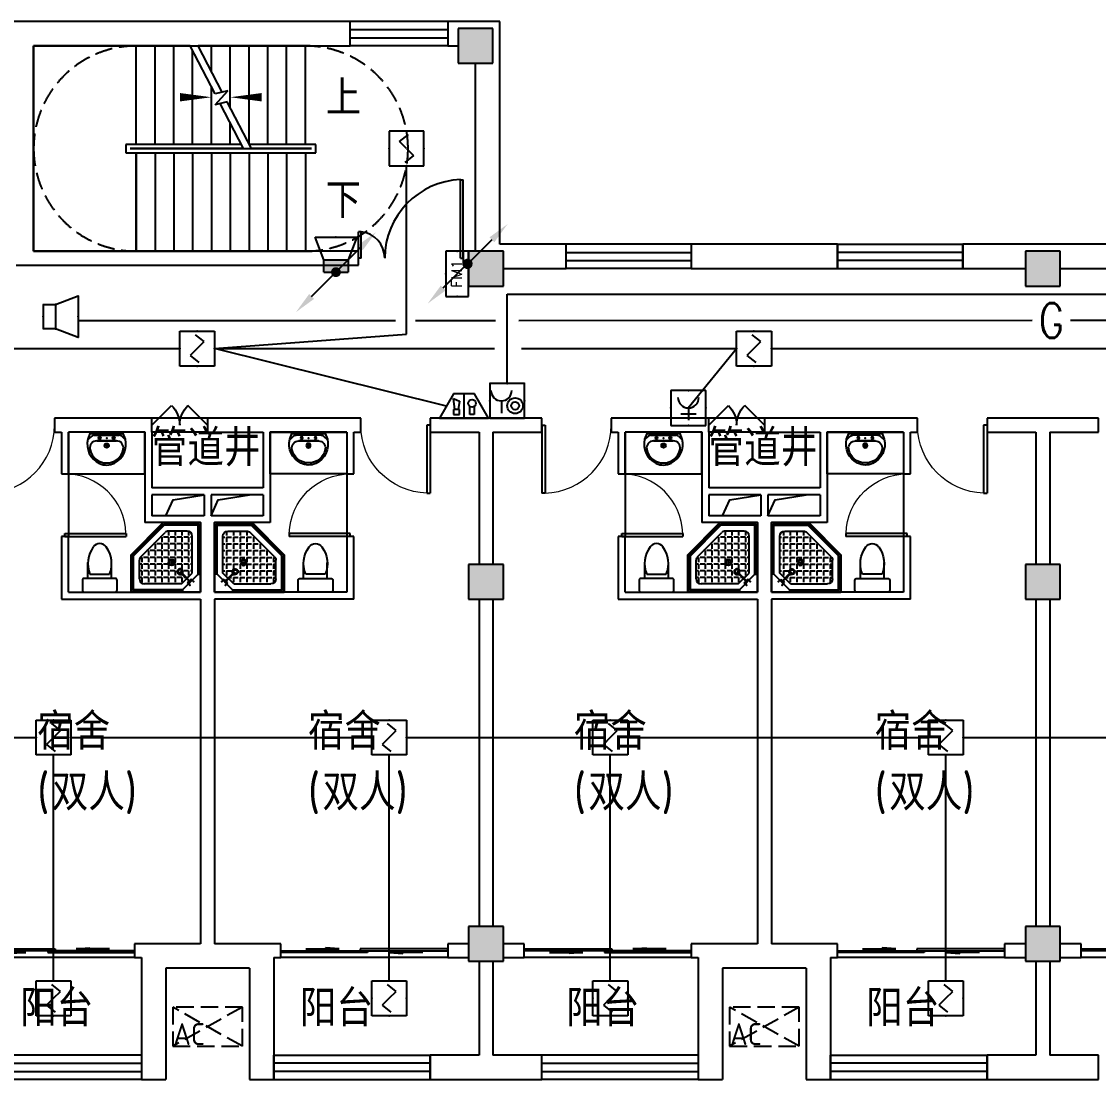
# Model space of a CAD drawing. Extents: x 1725663 to 4653551, y -550461 to 248782.
# Drawn here: x 2295769 to 2311243, y -387154 to -371954 of the extents above; entities that cross this region are included whole.
import ezdxf
from ezdxf.enums import TextEntityAlignment as Align

# ---------------------------------------------------------------- set-up
doc = ezdxf.new("R2010")
doc.units = 0
doc.header["$LTSCALE"] = 1000
doc.linetypes.add('DASH', pattern=[0.35, 0.25, -0.1])
for name, color, linetype in [('0-底图', 7, 'Continuous'), ('A-FLOR-STRS', 140, 'Continuous'), ('CLAYER', 7, 'Continuous'), ('COLUMN', 255, 'Continuous'), ('DIM-消防', 3, 'Continuous'), ('DIM_SYMB', 3, 'Continuous'), ('DOOR_FIRE', 4, 'Continuous'), ('EQUIP-广播', 3, 'Continuous'), ('EQUIP-消防', 3, 'Continuous'), ('LWIRE', 4, 'Continuous'), ('PUB_HATCH', 8, 'Continuous'), ('PUB_TEXT', 7, 'Continuous'), ('STAIR', 2, 'Continuous'), ('WALL', 2, 'Continuous'), ('WINDOW', 4, 'Continuous'), ('WIRE-消防', 1, 'Continuous'), ('WP_F', 1, 'Continuous'), ('洁具', 213, 'Continuous'), ('空调外机', 211, 'Continuous')]:
    doc.layers.add(name, color=color, linetype=linetype)
doc.styles.add('_TCH_DIM', font='SIMPLEX', dxfattribs={"width": 0.8, "height": 5, "bigfont": 'HZTXT'})
doc.styles.add('_TEL_DIM', font='SIMPLEX', dxfattribs={"width": 0.8, "height": 3.5, "bigfont": 'HZTXT'})
doc.styles.add('HZ', font='rs.shx', dxfattribs={"width": 0.8, "bigfont": 'hztxt.shx'})
doc.styles.get("Standard").update_dxf_attribs({"font": 'geniso.shx', "bigfont": 'hztxt.shx'})

# ---------------------------------------------------------------- blocks, each defined once
blk = doc.blocks.new('$equip$00002656')
for p, q in [((-0.5, 1), (-0.5, 0)), ((0.5, 1), (-0.5, 1)), ((0.5, 0), (0.5, 1)), ((-0.219, 0.331), (0.222, 0.331)), ((0, 0.5), (0, 0.15)), ((-0.5, 0), (0.5, 0))]:
    blk.add_line(p, q)
at = {"const_width": 0.04}
blk.add_lwpolyline([(-0.5, 1), (0.5, 1), (0.5, 0), (-0.5, 0), (-0.5, 1), (0.5, 1)], dxfattribs=at)
blk.add_arc((0, 0.8), 0.3, 180, 0)
for p in [(0, 1), (-0.5, 0.5), (0.5, 0.5), (0, 0)]:
    blk.add_point(p)
at = {"color": 7, "flags": 1}
for tag, height, p in [('B', 0.4, (0.762, 0.292)), ('A', 0.00002, (0, 0))]:
    blk.add_attdef(tag, text='', height=height, dxfattribs=at).set_placement(p, align=Align.MIDDLE_CENTER)
blk = doc.blocks.new('A$C29581A72')
at = {"layer": 'EQUIP-消防', "xscale": 500, "yscale": 500, "zscale": 500}
blk.add_blockref('$equip$00002656', (358, 98), dxfattribs=at)
at = {"style": 'HZ', "flags": 1}
for tag in ['WHAT', 'SPEC', 'UNIT']:
    blk.add_attdef(tag, (375, 0), '', height=0.001, dxfattribs=at)
blk = doc.blocks.new('$Equip$00002649')
for p, q in [((-0.5, 0.5), (-0.5, -0.5)), ((0.5, 0.5), (-0.5, 0.5)), ((-0.2, 0.2), (0.05, 0.4)), ((0.5, -0.5), (0.5, 0.5)), ((0, 0), (-0.2, 0.2)), ((0, 0), (0.2, -0.2)), ((0.2, -0.2), (-0.05, -0.4)), ((-0.5, -0.5), (0.5, -0.5))]:
    blk.add_line(p, q)
at = {"const_width": 0.02}
blk.add_lwpolyline([(-0.5, 0.5), (0.5, 0.5), (0.5, -0.5), (-0.5, -0.5), (-0.5, 0.5), (0.5, 0.5)], dxfattribs=at)
for p in [(0, 0.5), (-0.5, 0), (0.5, 0), (0, -0.5)]:
    blk.add_point(p)
at = {"color": 7, "flags": 1}
for tag, height, p in [('A', 0.00002, (0, 0)), ('B', 0.4, (0.762, -0.208))]:
    blk.add_attdef(tag, text='', height=height, dxfattribs=at).set_placement(p, align=Align.MIDDLE_CENTER)
blk = doc.blocks.new('$equip$00002655')
for p, q in [((-0.5, 1), (-0.5, 0)), ((0.5, 1), (-0.5, 1)), ((0.5, 0), (0.5, 1)), ((-0.169, 0.5), (-0.169, 0.15)), ((-0.5, 0), (0.5, 0))]:
    blk.add_line(p, q)
at = {"const_width": 0.04}
blk.add_lwpolyline([(-0.5, 1), (0.5, 1), (0.5, 0), (-0.5, 0), (-0.5, 1), (0.5, 1)], dxfattribs=at)
for radius in [0.226, 0.113]:
    blk.add_circle((0.227, 0.36), radius)
blk.add_arc((-0.169, 0.8), 0.3, 180, 0)
for p in [(0, 1), (-0.5, 0.5), (0.5, 0.5), (0, 0)]:
    blk.add_point(p)
at = {"color": 7, "flags": 1}
for tag, height, p in [('B', 0.4, (0.762, 0.292)), ('A', 0.00002, (0, 0))]:
    blk.add_attdef(tag, text='', height=height, dxfattribs=at).set_placement(p, align=Align.MIDDLE_CENTER)
blk = doc.blocks.new('$equip$00002679')
for p, q in [((-0.3, 0.699), (-0.703, 0)), ((0.3, 0.699), (-0.3, 0.699)), ((0.3, 0.699), (-0.3, 0.699)), ((0, 0.699), (0, 0)), ((0.703, 0), (0.3, 0.699)), ((-0.264, 0.249), (-0.304, 0.569)), ((-0.304, 0.569), (-0.128, 0.489)), ((-0.128, 0.489), (-0.168, 0.249)), ((0.174, 0.11), (0.174, 0.338)), ((0.294, 0.338), (0.294, 0.11)), ((-0.703, 0), (0.703, 0)), ((-0.304, 0.249), (-0.304, 0.113)), ((-0.128, 0.249), (-0.304, 0.249)), ((-0.304, 0.113), (-0.128, 0.113)), ((-0.128, 0.113), (-0.128, 0.249)), ((0.294, 0.11), (0.174, 0.11))]:
    blk.add_line(p, q)
at = {"const_width": 0.04}
for points in [[(-0.299, 0.699), (0.301, 0.699), (0.703, 0), (-0.702, 0), (-0.299, 0.699), (0.301, 0.699)], [(-0.3, 0.699), (0.3, 0.699), (0.703, 0), (-0.703, 0), (-0.3, 0.699), (0.3, 0.699)]]:
    blk.add_lwpolyline(points, dxfattribs=at)
blk.add_circle((0.234, 0.43), 0.111)
for p in [(0, 0.699), (-0.501, 0.349), (0.502, 0.349), (0, 0)]:
    blk.add_point(p)
at = {"color": 7, "flags": 1}
for tag, height, p in [('B', 0.4, (0.961, 0.299)), ('A', 0.00002, (0, 0))]:
    blk.add_attdef(tag, text='', height=height, dxfattribs=at).set_placement(p, align=Align.MIDDLE_CENTER)
blk = doc.blocks.new('$equip$00002982')
for p, q in [((0, 0.35), (0.35, 0.35)), ((0, 0.35), (0, -0.35)), ((0.35, 0.35), (1, 0.6)), ((0.35, 0.35), (0.35, -0.35)), ((1, 0.6), (1, -0.6)), ((0.35, -0.35), (0, -0.35)), ((1, -0.6), (0.35, -0.35))]:
    blk.add_line(p, q)
at = {"const_width": 0.04}
blk.add_lwpolyline([(0.35, 0.35), (0, 0.35), (0, -0.35), (0.35, -0.35), (1, -0.6), (1, 0.6), (0.35, 0.35), (0, 0.35)], dxfattribs=at)
for p in [(0.35, 0.35), (0, 0), (1, 0), (0.35, -0.35)]:
    blk.add_point(p)
at = {"color": 7, "style": '_TEL_DIM', "flags": 1}
for tag in ['A', 'REMARK']:
    blk.add_attdef(tag, text='', height=0.00002, dxfattribs=at).set_placement((0, 0), align=Align.MIDDLE_CENTER)
blk = doc.blocks.new('$equip$00002984')
blk.add_hatch(color=256).paths.add_polyline_path([(0.35, 0.35), (0, 0.35), (0, -0.35), (0.35, -0.35)])
for p, q in [((0, 0.35), (0, -0.35)), ((0, 0.35), (0.35, 0.35)), ((0.35, 0.35), (1, 0.6)), ((0.35, 0.35), (0.35, -0.35)), ((1, 0.6), (1, -0.6)), ((0.35, -0.35), (0, -0.35)), ((1, -0.6), (0.35, -0.35))]:
    blk.add_line(p, q)
at = {"const_width": 0.02}
blk.add_lwpolyline([(0.35, 0.35), (0, 0.35), (0, -0.35), (0.35, -0.35), (1, -0.6), (1, 0.6), (0.35, 0.35), (0, 0.35)], dxfattribs=at)
for p in [(0.35, 0.35), (0, 0), (1, 0), (0.35, -0.35)]:
    blk.add_point(p)
at = {"color": 7, "style": '_TEL_DIM', "flags": 1}
for tag in ['A', 'REMARK']:
    blk.add_attdef(tag, text='', height=0.00002, dxfattribs=at).set_placement((0, 0), align=Align.MIDDLE_CENTER)
blk = doc.blocks.new('$TelecSys$00000080')
for p, q in [((-0.7, -0.7), (0, 0)), ((0.104, 0.104), (0.104, 0.104)), ((-0.104, -0.104), (-0.104, -0.104))]:
    blk.add_line(p, q)
at = {"const_width": 0.142}
blk.add_lwpolyline([(0.071, 0, 1), (-0.071, 0, 1)], format="xyb", close=True, dxfattribs=at)
blk.add_solid([(-0.63, -0.77), (-0.77, -0.63), (-1.15, -1.15)])
at = {"width": 0.8, "flags": 9}
blk.add_attdef('A', (0, 0), '', height=0.00002, rotation=180, dxfattribs=at)
blk = doc.blocks.new('$TelecSys$00000079')
for p, q in [((0.7, 0.7), (0, 0)), ((0.104, 0.104), (0.104, 0.104)), ((-0.104, -0.104), (-0.104, -0.104))]:
    blk.add_line(p, q)
at = {"const_width": 0.142}
blk.add_lwpolyline([(-0.071, 0, 1), (0.071, 0, 1)], format="xyb", close=True, dxfattribs=at)
blk.add_solid([(0.63, 0.77), (0.77, 0.63), (1.15, 1.15)])
at = {"width": 0.8, "flags": 9}
blk.add_attdef('A', (0, 0), '', height=0.00002, dxfattribs=at)
blk = doc.blocks.new('1F平面-CAD导入_dwg_Drawing4_t3_dwg_$plan$00001613-474159-1F-927810-1F')
at = {"layer": '洁具'}
for p, q in [((-200, 170), (-430, 170)), ((-30, 250), (-170, 250)), ((-260, -140), (-260, 140)), ((-200, -170), (-200, -220)), ((-170, -250), (-30, -250))]:
    blk.add_line(p, q, dxfattribs=at)
for points in [[(-200, 220), (-200, 170), (-200, -170), (-430, -170)], [(0, -220), (0, 220)]]:
    blk.add_lwpolyline(points, dxfattribs=at)
for centre, radius, start, end in [((-413, -227), 398, 67.4505, 126.6381), ((-170, 220), 30, 90, 180), ((-30, 220), 30, 0, 90), ((-590, 0), 110, 123.4509, 236.5491), ((-413, 227), 398, 233.3619, 292.5495), ((-170, -220), 30, 180, 270), ((-30, -220), 30, 270, 0)]:
    blk.add_arc(centre, radius, start, end, dxfattribs=at)
blk = doc.blocks.new('$lvtry$00000169')
at = {"color": 0}
for p, q in [((259, -36), (259, 0)), ((259, -36), (36, -259)), ((276, -120), (120, -276)), ((144, -151), (291, -298)), ((151, -144), (298, -291)), ((259, -24), (976, -24)), ((259, -36), (964, -36)), ((270, -213), (270, -143)), ((276, -120), (808, -120)), ((366, -213), (366, -143)), ((462, -213), (462, -143)), ((558, -213), (558, -143)), ((655, -213), (655, -143)), ((751, -213), (751, -143)), ((847, -213), (847, -143)), ((964, -36), (976, -24)), ((964, -36), (964, -525)), ((976, -24), (976, -530)), ((36, -259), (0, -259)), ((24, -259), (24, -976)), ((36, -259), (36, -964)), ((120, -276), (120, -808)), ((120, -309), (147, -309)), ((173, -309), (173, -239)), ((173, -309), (243, -309)), ((183, -213), (205, -213)), ((220, -213), (243, -213)), ((270, -213), (340, -213)), ((270, -263), (270, -239)), ((334, -309), (340, -309)), ((366, -213), (436, -213)), ((366, -309), (366, -239)), ((366, -309), (436, -309)), ((462, -213), (532, -213)), ((462, -309), (462, -239)), ((462, -309), (532, -309)), ((558, -213), (628, -213)), ((558, -309), (558, -239)), ((558, -309), (628, -309)), ((655, -213), (725, -213)), ((655, -309), (655, -239)), ((655, -309), (725, -309)), ((751, -213), (821, -213)), ((751, -309), (751, -239)), ((751, -309), (821, -309)), ((847, -213), (880, -213)), ((847, -309), (847, -239)), ((847, -309), (880, -309)), ((880, -192), (880, -460)), ((120, -405), (147, -405)), ((173, -405), (173, -335)), ((173, -405), (243, -405)), ((173, -501), (173, -431)), ((270, -405), (270, -335)), ((270, -405), (340, -405)), ((270, -501), (270, -431)), ((366, -405), (366, -335)), ((366, -405), (379, -405)), ((366, -501), (366, -431)), ((462, -405), (462, -335)), ((462, -405), (532, -405)), ((462, -501), (462, -431)), ((558, -405), (558, -335)), ((558, -405), (628, -405)), ((558, -501), (558, -431)), ((655, -405), (655, -335)), ((655, -405), (725, -405)), ((655, -501), (655, -431)), ((751, -405), (751, -335)), ((751, -405), (821, -405)), ((751, -501), (751, -431)), ((847, -405), (847, -335)), ((847, -405), (880, -405)), ((847, -501), (847, -431)), ((120, -501), (147, -501)), ((120, -598), (147, -598)), ((173, -501), (243, -501)), ((173, -598), (173, -528)), ((173, -598), (243, -598)), ((270, -501), (340, -501)), ((270, -598), (270, -528)), ((270, -598), (340, -598)), ((366, -501), (436, -501)), ((366, -598), (366, -528)), ((366, -598), (436, -598)), ((462, -501), (532, -501)), ((462, -598), (462, -528)), ((462, -598), (532, -598)), ((859, -511), (511, -859)), ((964, -525), (525, -964)), ((976, -530), (530, -976)), ((558, -501), (628, -501)), ((558, -598), (558, -528)), ((558, -598), (628, -598)), ((655, -501), (725, -501)), ((655, -598), (655, -528)), ((655, -598), (725, -598)), ((751, -501), (821, -501)), ((751, -598), (751, -528)), ((751, -598), (773, -598)), ((847, -501), (867, -501)), ((964, -525), (976, -530)), ((120, -694), (147, -694)), ((173, -694), (173, -624)), ((173, -694), (243, -694)), ((173, -790), (173, -720)), ((270, -694), (270, -624)), ((270, -694), (340, -694)), ((270, -790), (270, -720)), ((366, -694), (366, -624)), ((366, -694), (436, -694)), ((366, -790), (366, -720)), ((462, -694), (462, -624)), ((462, -694), (532, -694)), ((462, -790), (462, -720)), ((558, -694), (558, -624)), ((558, -694), (628, -694)), ((558, -790), (558, -720)), ((655, -694), (655, -624)), ((655, -694), (676, -694)), ((120, -790), (147, -790)), ((173, -790), (243, -790)), ((173, -878), (173, -816)), ((192, -880), (460, -880)), ((270, -790), (340, -790)), ((270, -880), (270, -816)), ((366, -790), (436, -790)), ((366, -880), (366, -816)), ((462, -790), (532, -790)), ((462, -880), (462, -816)), ((558, -790), (580, -790)), ((36, -964), (24, -976)), ((24, -976), (530, -976)), ((36, -964), (525, -964)), ((525, -964), (530, -976))]:
    blk.add_line(p, q, dxfattribs=at)
blk.add_lwpolyline([(0, 0), (0, -1000), (540, -1000), (1000, -540), (1000, 0)], close=True)
for points in [[(0, 0), (0, -1000)], [(0, 0), (1000, 0)], [(1000, 0), (1000, -540)], [(190, -136), (178, -148), (162, -132), (174, -121)], [(136, -190), (148, -178), (132, -162), (121, -174)], [(1000, -540), (540, -1000)], [(0, -1000), (540, -1000)]]:
    blk.add_lwpolyline(points, close=True, dxfattribs=at)
for radius in [43.8, 31.1]:
    blk.add_circle((416, -428), radius, dxfattribs=at)
for centre, radius, start, end in [((808, -192), 72, 0, 90), ((296, -296), 40.6, 142.583, 128.4197), ((296, -296), 28.6, 145.828, 125.6599), ((808, -460), 72, 315, 0), ((192, -808), 72, 180, 270), ((460, -808), 72, 270, 315)]:
    blk.add_arc(centre, radius, start, end, dxfattribs=at)
for p in [(156, -102, 0), (103, -156, 0), (416, -428, 0)]:
    blk.add_point(p, dxfattribs=at)
blk = doc.blocks.new('$lvtry$00000178')
at = {"color": 0}
for p, q in [((-238, 0), (238, 0)), ((-214, -36), (-272, -91)), ((-180, -23), (180, -23)), ((-142, -105), (140, -105)), ((140, -105), (-142, -105)), ((216, -37), (268, -91))]:
    blk.add_line(p, q, dxfattribs=at)
blk.add_lwpolyline([(-104, -430, 0.224698), (110, -425, 0.348046), (269, -79), (239, 0), (-241, 0), (-271, -79, 0.356844)], format="xyb", close=True, dxfattribs=at)
for centre, radius in [((-100, -65), 16.3), ((1, -172), 31.6), ((100, -65), 16.3)]:
    blk.add_circle(centre, radius, dxfattribs=at)
at = {"color": 0, "lineweight": 13}
blk.add_circle((1, -172), 23, dxfattribs=at)
at = {"color": 0}
for centre, radius, start, end in [((-142, -205), 100, 90, 190.5602), ((-180, -73), 50, 90, 133.181), ((140, -205), 100, 349.4398, 90), ((180, -73), 50, 44.5607, 90), ((-1, -179), 243, 190.5602, 349.4398)]:
    blk.add_arc(centre, radius, start, end, dxfattribs=at)
for p in [(0, -65), (1, -172)]:
    blk.add_point(p, dxfattribs=at)
blk = doc.blocks.new('A$C70365C93')
at = {"layer": '洁具'}
blk.add_lwpolyline([(-1900, 2300), (-1900, 1700), (-800, 1700), (-800, 2300)], close=True, dxfattribs=at)
blk.add_blockref('$lvtry$00000178', (-1350, 2280), dxfattribs=at)
at = {"layer": '洁具', "rotation": 180}
blk.add_blockref('$lvtry$00000169', (0, 0), dxfattribs=at)
at = {"layer": '洁具', "extrusion": (0, 0, -1), "xscale": -1, "zscale": -1, "rotation": 90}
blk.add_blockref('1F平面-CAD导入_dwg_Drawing4_t3_dwg_$plan$00001613-474159-1F-927810-1F', (1450, 0), dxfattribs=at)
blk = doc.blocks.new('A$Cf5a72a1b')
at = {"layer": '空调外机', "linetype": 'DASH'}
for p, q in [((1000, 563), (0, 0)), ((1000, 0), (0, 563))]:
    blk.add_line(p, q, dxfattribs=at)
blk.add_lwpolyline([(1000, 563), (0, 563), (0, 0), (1000, 0)], close=True, dxfattribs=at)
at = {"layer": 'PUB_TEXT'}
blk.add_text('AC', height=315, dxfattribs=at).set_placement((5, 18))
blk = doc.blocks.new('$DorLib2D$00000131')
at = {"color": 0, "linetype": 'Continuous'}
for p, q in [((0.15, 0.125), (0.2319, 0.1973)), ((0.2319, 0.1973), (0.2319, 0.125)), ((-0.5, 0.125), (-0.5, 0)), ((0.0192, 0.125), (-0.5, 0.125)), ((0.0192, 0), (0.0192, 0.125)), ((0.35, 0.125), (0.15, 0.125)), ((-0.5, 0), (0.0192, 0)), ((-0.024, 0), (0.5, 0)), ((-0.024, -0.125), (-0.024, 0)), ((0.5, 0), (0.5, -0.125)), ((-0.35, -0.125), (-0.15, -0.125)), ((-0.2319, -0.1973), (-0.2319, -0.125)), ((-0.15, -0.125), (-0.2319, -0.1973)), ((0.5, -0.125), (-0.024, -0.125))]:
    blk.add_line(p, q, dxfattribs=at)
blk = doc.blocks.new('$WINLIB2D$00000001')
at = {"color": 0}
for points in [[(-0.5, 0.5), (-0.5, -0.5)], [(-0.5, 0.5), (0.5, 0.5)], [(0.5, -0.5), (0.5, 0.5)], [(0.5, 0.1667), (-0.5, 0.1667)], [(0.5, -0.1667), (-0.5, -0.1667)], [(-0.5, -0.5), (0.5, -0.5)]]:
    blk.add_lwpolyline(points, dxfattribs=at)
blk = doc.blocks.new('$DorLib2D$00000225')
at = {"color": 0}
for p, q in [((0.475, -0.001), (0.475, 0.752)), ((0.475, 0.752), (0.5, 0.752)), ((0.5, -0.001), (0.5, 0.752)), ((-0.5, 0), (-0.5, 0.252)), ((-0.475, 0.252), (-0.5, 0.252)), ((-0.475, 0), (-0.475, 0.252)), ((-0.475, 0), (-0.5, 0)), ((0.475, -0.001), (0.5, -0.001))]:
    blk.add_line(p, q, dxfattribs=at)
for centre, radius, start, end in [((0.505, -0.002), 0.755, 92.2493, 179.7238), ((-0.501, 0.003), 0.251, 359.7899, 84.0974)]:
    blk.add_arc(centre, radius, start, end, dxfattribs=at)
blk = doc.blocks.new('$DorLib2D$00000116')
at = {"color": 0}
for p, q in [((-0.5, 0), (-0.146, 0.354)), ((0.5, 0), (0.146, 0.354))]:
    blk.add_line(p, q, dxfattribs=at)
for centre, start, end in [((-0.5, 0), 0, 45), ((0.5, 0), 135, 180)]:
    blk.add_arc(centre, 0.5, start, end, dxfattribs=at)
blk = doc.blocks.new('$DorLib2D$00000001')
for p, q in [((0.45, 0.975), (0.5, 0.975)), ((0.45, 0), (0.45, 0.975)), ((0.5, 0), (0.5, 0.975)), ((0.5, 0), (0.45, 0))]:
    blk.add_line(p, q)
at = {"lineweight": 13}
blk.add_arc((0.475, 0), 0.975, 91.4693, 180, dxfattribs=at)
blk = doc.blocks.new('ugjhk')
at = {"layer": 'PUB_HATCH'}
for points in [[(1512907, -290920.8), (1512907, -291420.8), (1513407, -291420.8), (1513407, -290920.8)], [(1513057, -294620.8), (1513557, -294620.8), (1513557, -294120.8), (1513057, -294120.8)], [(1521057, -294620.8), (1521557, -294620.8), (1521557, -294120.8), (1521057, -294120.8)], [(1513057, -299120.8), (1513557, -299120.8), (1513557, -298620.8), (1513057, -298620.8)], [(1521057, -299120.8), (1521557, -299120.8), (1521557, -298620.8), (1521057, -298620.8)], [(1513057, -304320.8), (1513557, -304320.8), (1513557, -303820.8), (1513057, -303820.8)], [(1521057, -304320.8), (1521557, -304320.8), (1521557, -303820.8), (1521057, -303820.8)]]:
    blk.add_hatch(color=256, dxfattribs=at).paths.add_polyline_path(points)
for points in [[(1508707, -297920.8), (1508810.6, -297690.5), (1509257, -297620.8)], [(1509357, -297920.8), (1509460.6, -297690.5), (1509907, -297620.8)], [(1516707, -297920.8), (1516810.6, -297690.5), (1517257, -297620.8)], [(1517357, -297920.8), (1517460.6, -297690.5), (1517907, -297620.8)]]:
    blk.add_lwpolyline(points)
at = {"layer": 'A-FLOR-STRS'}
for p, q in [((1508282, -291170.8), (1506807, -291170.8)), ((1506807, -291170.8), (1506807, -294120.8)), ((1509057.4, -291170.8), (1508282, -291170.8)), ((1508282, -292585.8), (1508282, -291170.8)), ((1508282, -292585.8), (1508282, -291170.8)), ((1508552, -292585.8), (1508552, -291170.8)), ((1508822, -292585.8), (1508822, -291170.8)), ((1509414.2, -291857.4), (1509057.4, -291170.8)), ((1510712, -291170.8), (1509170.1, -291170.8)), ((1509515.3, -291835.1), (1509170.1, -291170.8)), ((1509362, -291540), (1509362, -291170.8)), ((1509632, -292059.7), (1509632, -291170.8)), ((1509902, -292579.3), (1509902, -291170.8)), ((1510172, -292585.8), (1510172, -291170.8)), ((1510442, -292585.8), (1510442, -291170.8)), ((1510712, -292585.8), (1510712, -291170.8)), ((1509092, -292585.8), (1509092, -291237.3)), ((1509362, -292585.8), (1509362, -291756.9)), ((1509596.6, -291817.2), (1509414.2, -291857.4)), ((1509414.7, -292015.3), (1509596.6, -291817.2)), ((1509589, -291976.8), (1509414.7, -292015.3)), ((1509936.6, -292645.8), (1509589, -291976.8)), ((1509823.9, -292645.8), (1509487.9, -291999.2)), ((1509632, -292585.8), (1509632, -292276.5)), ((1509792.7, -292585.8), (1508132, -292585.8)), ((1508132, -292585.8), (1508132, -292705.8)), ((1510862, -292585.8), (1509905.4, -292585.8)), ((1510862, -292705.8), (1510862, -292585.8)), ((1508132, -292705.8), (1510862, -292705.8)), ((1509823.9, -292645.8), (1508192, -292645.8)), ((1508192, -292645.8), (1508192, -292645.8)), ((1508192, -292645.8), (1509823.9, -292645.8)), ((1509823.9, -292645.8), (1508282, -292645.8)), ((1508282, -292645.8), (1510712, -292645.8)), ((1508282, -292705.8), (1508282, -294120.8)), ((1508282, -294120.8), (1508282, -292705.8)), ((1508552, -292705.8), (1508552, -294120.8)), ((1508822, -292705.8), (1508822, -294120.8)), ((1509092, -292705.8), (1509092, -294120.8)), ((1509362, -292705.8), (1509362, -294120.8)), ((1509632, -292705.8), (1509632, -294120.8)), ((1509902, -292705.8), (1509902, -294120.8)), ((1510712, -292645.8), (1509936.6, -292645.8)), ((1510802, -292645.8), (1509936.6, -292645.8)), ((1509936.6, -292645.8), (1510802, -292645.8)), ((1510172, -292705.8), (1510172, -294120.8)), ((1510442, -292705.8), (1510442, -294120.8)), ((1510712, -292645.8), (1510712, -292645.8)), ((1510712, -292705.8), (1510712, -294120.8)), ((1510802, -292645.8), (1510802, -292645.8)), ((1506807, -294120.8), (1508282, -294120.8)), ((1508282, -294120.8), (1510712, -294120.8))]:
    blk.add_line(p, q, dxfattribs=at)
at = {"layer": 'COLUMN'}
for p, q in [((1512907, -290920.8), (1512907, -291420.8)), ((1513407, -290920.8), (1512907, -290920.8)), ((1513407, -291420.8), (1513407, -290920.8)), ((1512907, -291420.8), (1513407, -291420.8)), ((1513557, -294120.8), (1513057, -294120.8)), ((1513057, -294120.8), (1513057, -294620.8)), ((1513557, -294620.8), (1513557, -294120.8)), ((1521557, -294120.8), (1521057, -294120.8)), ((1521057, -294120.8), (1521057, -294620.8)), ((1521557, -294620.8), (1521557, -294120.8)), ((1513057, -294620.8), (1513557, -294620.8)), ((1521057, -294620.8), (1521557, -294620.8)), ((1513557, -298620.8), (1513057, -298620.8)), ((1513057, -298620.8), (1513057, -299120.8)), ((1513557, -299120.8), (1513557, -298620.8)), ((1521557, -298620.8), (1521057, -298620.8)), ((1521057, -298620.8), (1521057, -299120.8)), ((1521557, -299120.8), (1521557, -298620.8)), ((1513057, -299120.8), (1513557, -299120.8)), ((1521057, -299120.8), (1521557, -299120.8)), ((1513557, -303820.8), (1513057, -303820.8)), ((1513057, -303820.8), (1513057, -304320.8)), ((1513557, -304320.8), (1513557, -303820.8)), ((1521557, -303820.8), (1521057, -303820.8)), ((1521057, -303820.8), (1521057, -304320.8)), ((1521557, -304320.8), (1521557, -303820.8)), ((1513057, -304320.8), (1513557, -304320.8)), ((1521057, -304320.8), (1521557, -304320.8))]:
    blk.add_line(p, q, dxfattribs=at)
at = {"layer": 'DIM_SYMB'}
for points in [[(1510847, -293383.3, 0, 0, 0), (1507544.5, -293383.3, 0, 0, 0), (1507544.5, -291908.3, 0, 0, 0), (1509362, -291908.3, 0, 120, 0), (1508912, -291908.3, 0, 0, 0)], [(1510847, -291908.3, 0, 0, 0), (1509632, -291908.3, 0, 120, 0), (1510082, -291908.3, 0, 0, 0)]]:
    blk.add_lwpolyline(points, format="xyseb", dxfattribs=at)
at = {"layer": 'DOOR_FIRE'}
for p, q in [((1509307, -296520.8), (1508507, -296520.8)), ((1517307, -296520.8), (1516507, -296520.8)), ((1509307, -296720.8), (1508507, -296720.8)), ((1517307, -296720.8), (1516507, -296720.8))]:
    blk.add_line(p, q, dxfattribs=at)
at = {"layer": 'STAIR', "color": 9, "linetype": 'DASH'}
for p, q in [((1506807, -292645.8), (1506807, -292645.8)), ((1512187, -292645.8), (1512187, -292645.8))]:
    blk.add_line(p, q, dxfattribs=at)
for points in [[(1508282, -291170.8, 0.4142136), (1506807, -292645.8)], [(1510712, -291170.8, -0.4142136), (1512187, -292645.8)], [(1508282, -294120.8, -0.4142136), (1506807, -292645.8)], [(1510712, -294120.8, 0.4142136), (1512187, -292645.8)]]:
    blk.add_lwpolyline(points, format="xyb", dxfattribs=at)
at = {"layer": 'WALL'}
for p, q in [((1506707, -290820.8), (1505107, -290820.8)), ((1511357, -290820.8), (1506707, -290820.8)), ((1511357, -291170.8), (1511357, -290820.8)), ((1513507, -290820.8), (1512757, -290820.8)), ((1512757, -290820.8), (1512757, -291170.8)), ((1513507, -294020.8), (1513507, -290820.8)), ((1506807, -294120.8), (1506807, -291170.8)), ((1506807, -291170.8), (1511357, -291170.8)), ((1512757, -291170.8), (1512907, -291170.8)), ((1513157, -294120.8), (1513157, -291420.8)), ((1511477, -294120.8), (1506807, -294120.8)), ((1511477, -294320.8), (1511477, -294120.8)), ((1513057, -294120.8), (1512977, -294120.8)), ((1512977, -294120.8), (1512977, -294320.8)), ((1514457, -294020.8), (1513507, -294020.8)), ((1514457, -294370.8), (1514457, -294020.8)), ((1518357, -294020.8), (1516257, -294020.8)), ((1516257, -294020.8), (1516257, -294370.8)), ((1518357, -294370.8), (1518357, -294020.8)), ((1521307, -294020.8), (1520157, -294020.8)), ((1520157, -294020.8), (1520157, -294370.8)), ((1522457, -294020.8), (1521307, -294020.8)), ((1506557, -294320.8), (1506707, -294320.8)), ((1506707, -294320.8), (1511477, -294320.8)), ((1512977, -294320.8), (1513057, -294320.8)), ((1513557, -294370.8), (1514457, -294370.8)), ((1516257, -294370.8), (1518357, -294370.8)), ((1520157, -294370.8), (1521057, -294370.8)), ((1521557, -294370.8), (1522457, -294370.8)), ((1507207, -296520.8), (1507107, -296520.8)), ((1507107, -296520.8), (1507107, -296720.8)), ((1508407, -296520.8), (1507207, -296520.8)), ((1508507, -296520.8), (1508407, -296520.8)), ((1508507, -296720.8), (1508507, -296520.8)), ((1510207, -296520.8), (1509307, -296520.8)), ((1509307, -296520.8), (1509307, -296720.8)), ((1511407, -296520.8), (1510207, -296520.8)), ((1511507, -296520.8), (1511407, -296520.8)), ((1511507, -296720.8), (1511507, -296520.8)), ((1513307, -296520.8), (1512507, -296520.8)), ((1512507, -296520.8), (1512507, -296720.8)), ((1514107, -296520.8), (1513307, -296520.8)), ((1514107, -296720.8), (1514107, -296520.8)), ((1515207, -296520.8), (1515107, -296520.8)), ((1515107, -296520.8), (1515107, -296720.8)), ((1516407, -296520.8), (1515207, -296520.8)), ((1516507, -296520.8), (1516407, -296520.8)), ((1516507, -296720.8), (1516507, -296520.8)), ((1518207, -296520.8), (1517307, -296520.8)), ((1517307, -296520.8), (1517307, -296720.8)), ((1519407, -296520.8), (1518207, -296520.8)), ((1519507, -296520.8), (1519407, -296520.8)), ((1519507, -296720.8), (1519507, -296520.8)), ((1521307, -296520.8), (1520507, -296520.8)), ((1520507, -296520.8), (1520507, -296720.8)), ((1522107, -296520.8), (1521307, -296520.8)), ((1522107, -296720.8), (1522107, -296520.8)), ((1507107, -296720.8), (1507207, -296720.8)), ((1507207, -296720.8), (1507207, -297320.8)), ((1508407, -296720.8), (1507307, -296720.8)), ((1507307, -297320.8), (1507307, -296720.8)), ((1508407, -296720.8), (1508407, -297520.8)), ((1508507, -296720.8), (1508507, -297520.8)), ((1509307, -296720.8), (1510107, -296720.8)), ((1510107, -296720.8), (1510107, -297520.8)), ((1511307, -296720.8), (1510207, -296720.8)), ((1510207, -296720.8), (1510207, -297520.8)), ((1511307, -296720.8), (1511307, -297320.8)), ((1511407, -297320.8), (1511407, -296720.8)), ((1511407, -296720.8), (1511507, -296720.8)), ((1512507, -296720.8), (1513207, -296720.8)), ((1513207, -296720.8), (1513207, -298620.8)), ((1513407, -296720.8), (1513407, -298620.8)), ((1513407, -296720.8), (1514107, -296720.8)), ((1515107, -296720.8), (1515207, -296720.8)), ((1515207, -296720.8), (1515207, -297320.8)), ((1516407, -296720.8), (1515307, -296720.8)), ((1515307, -297320.8), (1515307, -296720.8)), ((1516407, -296720.8), (1516407, -297520.8)), ((1516507, -296720.8), (1516507, -297520.8)), ((1517307, -296720.8), (1518107, -296720.8)), ((1518107, -296720.8), (1518107, -297520.8)), ((1519307, -296720.8), (1518207, -296720.8)), ((1518207, -296720.8), (1518207, -297520.8)), ((1519307, -296720.8), (1519307, -297320.8)), ((1519407, -297320.8), (1519407, -296720.8)), ((1519407, -296720.8), (1519507, -296720.8)), ((1520507, -296720.8), (1521207, -296720.8)), ((1521207, -296720.8), (1521207, -298620.8)), ((1521407, -296720.8), (1521407, -298620.8)), ((1521407, -296720.8), (1522107, -296720.8)), ((1507207, -297320.8), (1507307, -297320.8)), ((1511307, -297320.8), (1511407, -297320.8)), ((1515207, -297320.8), (1515307, -297320.8)), ((1519307, -297320.8), (1519407, -297320.8)), ((1508407, -297520.8), (1508407, -298020.8)), ((1509307, -297520.8), (1508507, -297520.8)), ((1510107, -297520.8), (1509307, -297520.8)), ((1510207, -297520.8), (1510207, -298020.8)), ((1516407, -297520.8), (1516407, -298020.8)), ((1517307, -297520.8), (1516507, -297520.8)), ((1518107, -297520.8), (1517307, -297520.8)), ((1518207, -297520.8), (1518207, -298020.8)), ((1509257, -297620.8), (1508507, -297620.8)), ((1508507, -297620.8), (1508507, -297920.8)), ((1509257, -297620.8), (1509257, -297920.8)), ((1510107, -297620.8), (1509357, -297620.8)), ((1509357, -297620.8), (1509357, -297920.8)), ((1510107, -297620.8), (1510107, -297920.8)), ((1517257, -297620.8), (1516507, -297620.8)), ((1516507, -297620.8), (1516507, -297920.8)), ((1517257, -297620.8), (1517257, -297920.8)), ((1518107, -297620.8), (1517357, -297620.8)), ((1517357, -297620.8), (1517357, -297920.8)), ((1518107, -297620.8), (1518107, -297920.8)), ((1509207, -298020.8), (1508407, -298020.8)), ((1509257, -297920.8), (1508507, -297920.8)), ((1509207, -298020.8), (1509207, -299020.8)), ((1510107, -297920.8), (1509357, -297920.8)), ((1509407, -298020.8), (1509407, -299020.8)), ((1510207, -298020.8), (1509407, -298020.8)), ((1517207, -298020.8), (1516407, -298020.8)), ((1517257, -297920.8), (1516507, -297920.8)), ((1517207, -298020.8), (1517207, -299020.8)), ((1518107, -297920.8), (1517357, -297920.8)), ((1517407, -298020.8), (1517407, -299020.8)), ((1518207, -298020.8), (1517407, -298020.8)), ((1507307, -298220.8), (1507207, -298220.8)), ((1507207, -298220.8), (1507207, -299120.8)), ((1507307, -299020.8), (1507307, -298220.8)), ((1511407, -298220.8), (1511307, -298220.8)), ((1511307, -298220.8), (1511307, -299020.8)), ((1511407, -299120.8), (1511407, -298220.8)), ((1515307, -298220.8), (1515207, -298220.8)), ((1515207, -298220.8), (1515207, -299120.8)), ((1515307, -299020.8), (1515307, -298220.8)), ((1519407, -298220.8), (1519307, -298220.8)), ((1519307, -298220.8), (1519307, -299020.8)), ((1519407, -299120.8), (1519407, -298220.8)), ((1507307, -299020.8), (1509207, -299020.8)), ((1511307, -299020.8), (1509407, -299020.8)), ((1515307, -299020.8), (1517207, -299020.8)), ((1519307, -299020.8), (1517407, -299020.8)), ((1507207, -299120.8), (1509207, -299120.8)), ((1509207, -299120.8), (1509207, -304070.8)), ((1511407, -299120.8), (1509407, -299120.8)), ((1509407, -299120.8), (1509407, -304070.8)), ((1513207, -299120.8), (1513207, -303820.8)), ((1513407, -299120.8), (1513407, -303820.8)), ((1515207, -299120.8), (1517207, -299120.8)), ((1517207, -299120.8), (1517207, -304070.8)), ((1519407, -299120.8), (1517407, -299120.8)), ((1517407, -299120.8), (1517407, -304070.8)), ((1521207, -299120.8), (1521207, -303820.8)), ((1521407, -299120.8), (1521407, -303820.8)), ((1508607, -304070.8), (1508257, -304070.8)), ((1508257, -304070.8), (1508257, -304270.8)), ((1509207, -304070.8), (1508607, -304070.8)), ((1510007, -304070.8), (1509407, -304070.8)), ((1510357, -304070.8), (1510007, -304070.8)), ((1510357, -304270.8), (1510357, -304070.8)), ((1513057, -304070.8), (1512757, -304070.8)), ((1512757, -304070.8), (1512757, -304270.8)), ((1513857, -304070.8), (1513557, -304070.8)), ((1513857, -304270.8), (1513857, -304070.8)), ((1516607, -304070.8), (1516257, -304070.8)), ((1516257, -304070.8), (1516257, -304270.8)), ((1517207, -304070.8), (1516607, -304070.8)), ((1518007, -304070.8), (1517407, -304070.8)), ((1518357, -304070.8), (1518007, -304070.8)), ((1518357, -304270.8), (1518357, -304070.8)), ((1521057, -304070.8), (1520757, -304070.8)), ((1520757, -304070.8), (1520757, -304270.8)), ((1521857, -304070.8), (1521557, -304070.8)), ((1521857, -304270.8), (1521857, -304070.8)), ((1508257, -304270.8), (1508357, -304270.8)), ((1508357, -304270.8), (1508357, -305670.8)), ((1510257, -304270.8), (1510257, -305670.8)), ((1510257, -304270.8), (1510357, -304270.8)), ((1512757, -304270.8), (1513057, -304270.8)), ((1513207, -304320.8), (1513207, -305670.8)), ((1513407, -304320.8), (1513407, -305670.8)), ((1513557, -304270.8), (1513857, -304270.8)), ((1516257, -304270.8), (1516357, -304270.8)), ((1516357, -304270.8), (1516357, -305670.8)), ((1518257, -304270.8), (1518257, -305670.8)), ((1518257, -304270.8), (1518357, -304270.8)), ((1520757, -304270.8), (1521057, -304270.8)), ((1521207, -304320.8), (1521207, -305670.8)), ((1521407, -304320.8), (1521407, -305670.8)), ((1521557, -304270.8), (1521857, -304270.8)), ((1508707, -304420.8), (1508707, -306020.8)), ((1509307, -304420.8), (1508707, -304420.8)), ((1509907, -304420.8), (1509307, -304420.8)), ((1509907, -304420.8), (1509907, -306020.8)), ((1516707, -304420.8), (1516707, -306020.8)), ((1517307, -304420.8), (1516707, -304420.8)), ((1517907, -304420.8), (1517307, -304420.8)), ((1517907, -304420.8), (1517907, -306020.8)), ((1508357, -305670.8), (1508357, -306020.8)), ((1510257, -306020.8), (1510257, -305670.8)), ((1513207, -305670.8), (1512507, -305670.8)), ((1512507, -305670.8), (1512507, -306020.8)), ((1514107, -305670.8), (1513407, -305670.8)), ((1514107, -306020.8), (1514107, -305670.8)), ((1516357, -305670.8), (1516357, -306020.8)), ((1518257, -306020.8), (1518257, -305670.8)), ((1521207, -305670.8), (1520507, -305670.8)), ((1520507, -305670.8), (1520507, -306020.8)), ((1522107, -305670.8), (1521407, -305670.8)), ((1522107, -306020.8), (1522107, -305670.8)), ((1508357, -306020.8), (1508707, -306020.8)), ((1509907, -306020.8), (1510257, -306020.8)), ((1512507, -306020.8), (1513307, -306020.8)), ((1513307, -306020.8), (1514107, -306020.8)), ((1516357, -306020.8), (1516707, -306020.8)), ((1517907, -306020.8), (1518257, -306020.8)), ((1520507, -306020.8), (1521307, -306020.8)), ((1521307, -306020.8), (1522107, -306020.8))]:
    blk.add_line(p, q, dxfattribs=at)
at = {"layer": 'WINDOW'}
for p, q in [((1507307, -297320.8), (1507307, -298220.8)), ((1511307, -297320.8), (1511307, -298220.8)), ((1515307, -297320.8), (1515307, -298220.8)), ((1519307, -297320.8), (1519307, -298220.8)), ((1508257, -304270.8), (1505857, -304270.8)), ((1512757, -304270.8), (1510357, -304270.8)), ((1516257, -304270.8), (1513857, -304270.8)), ((1520757, -304270.8), (1518357, -304270.8)), ((1524257, -304270.8), (1521857, -304270.8))]:
    blk.add_line(p, q, dxfattribs=at)
for name, p in [('A$C70365C93', (1509207, -299020.8)), ('A$C70365C93', (1517207, -299020.8)), ('A$Cf5a72a1b', (1508807.5, -305544.3)), ('A$Cf5a72a1b', (1516807.5, -305544.3))]:
    blk.add_blockref(name, p)
at = {"xscale": -1, "rotation": 359.9999999999999}
for p in [(1509407, -299020.8), (1517407, -299020.8)]:
    blk.add_blockref('A$C70365C93', p, dxfattribs=at)
at = {"layer": 'DOOR_FIRE', "zscale": 200}
for name, p, xscale, yscale, rotation in [('$DorLib2D$00000225', (1512227, -294220.8), -1500, -1500, 180), ('$DorLib2D$00000116', (1508907, -296620.8), 800, -800, 179.9999999994664), ('$DorLib2D$00000116', (1516907, -296620.8), 800, -800, 179.9999999994664)]:
    blk.add_blockref(name, p, dxfattribs=dict(at, xscale=xscale, yscale=yscale, rotation=rotation))
at = {"layer": 'WINDOW'}
for name, p, xscale, yscale, zscale, rotation in [('$WINLIB2D$00000001', (1512057, -290995.8), 1400, -350, 1400, 180), ('$DorLib2D$00000001', (1507257, -297770.8), 900, 900, 900, 269.9999999994664), ('$DorLib2D$00000001', (1511357, -297770.8), 900, -900, 900, 269.9999999994664), ('$DorLib2D$00000001', (1515257, -297770.8), 900, 900, 900, 269.9999999994664), ('$DorLib2D$00000001', (1519357, -297770.8), 900, -900, 900, 269.9999999994664), ('$DorLib2D$00000131', (1507057, -304170.8), 2400, 200, 2400, 180), ('$DorLib2D$00000131', (1511557, -304170.8), -2400, 200, -2400, 180), ('$DorLib2D$00000131', (1515057, -304170.8), 2400, 200, 2400, 180), ('$DorLib2D$00000131', (1519557, -304170.8), -2400, 200, -2400, 180), ('$DorLib2D$00000131', (1523057, -304170.8), 2400, 200, 2400, 180), ('$WINLIB2D$00000001', (1507232, -305845.8), 2249.999999993481, -350, 2249.999999993481, 180.000000000003), ('$WINLIB2D$00000001', (1511382, -305845.8), -2249.999999993481, -350, -2249.999999993481, 180), ('$WINLIB2D$00000001', (1515232, -305845.8), 2249.999999993481, -350, 2249.999999993481, 179.999999999999), ('$WINLIB2D$00000001', (1519382, -305845.8), -2249.999999993481, -350, -2249.999999993481, 180)]:
    blk.add_blockref(name, p, dxfattribs=dict(at, xscale=xscale, yscale=yscale, zscale=zscale, rotation=rotation))
for name, p, xscale, yscale, zscale in [('$WINLIB2D$00000001', (1515357, -294195.8), -1800, 350, -1800), ('$WINLIB2D$00000001', (1519257, -294195.8), 1800, 350, 1800), ('$DorLib2D$00000001', (1506607, -296620.8), -1000, -1000, -1000), ('$DorLib2D$00000001', (1512007, -296620.8), 1000, -1000, 1000), ('$DorLib2D$00000001', (1514607, -296620.8), -1000, -1000, -1000), ('$DorLib2D$00000001', (1520007, -296620.8), 1000, -1000, 1000)]:
    blk.add_blockref(name, p, dxfattribs=dict(at, xscale=xscale, yscale=yscale, zscale=zscale))
at = {"layer": 'CLAYER'}
for p in [(1508492.3, -297207.8), (1516492.3, -297207.8)]:
    blk.add_text('管道井', height=525, dxfattribs=at).set_placement(p)
at = {"layer": 'PUB_TEXT', "color": 7, "style": '_TCH_DIM'}
for s, p in [('上', (1511004.5, -292170.8)), ('下', (1511004.5, -293645.8))]:
    blk.add_text(s, height=506.4, dxfattribs=at).set_placement(p)
at = {"layer": 'PUB_TEXT'}
for s, p in [('宿舍', (1506857.7, -301284.6)), ('宿舍', (1510747.6, -301284.6)), ('宿舍', (1514568.4, -301284.6)), ('宿舍', (1518890.6, -301284.6)), ('(', (1506857.7, -302156.7)), ('双人', (1507067.7, -302156.7)), (')', (1508117.7, -302156.7)), ('(', (1510747.6, -302156.7)), ('双人', (1510957.6, -302156.7)), (')', (1512007.6, -302156.7)), ('(', (1514568.4, -302156.7)), ('双人', (1514778.4, -302156.7)), (')', (1515828.4, -302156.7)), ('(', (1518890.6, -302156.7)), ('双人', (1519100.6, -302156.7)), (')', (1520150.6, -302156.7)), ('阳台', (1506614.2, -305258.9)), ('阳台', (1510634, -305258.9)), ('阳台', (1514460.7, -305258.9)), ('阳台', (1518771.3, -305258.9))]:
    blk.add_text(s, height=525, dxfattribs=at).set_placement(p)
blk = doc.blocks.new('$equip$00001926')
for p, q in [((0.65, 0.65), (-0.65, 0.65)), ((-0.65, 0.65), (-0.65, 0)), ((0.65, 0), (0.65, 0.65)), ((-0.65, 0), (0.65, 0))]:
    blk.add_line(p, q)
for p in [(0, 0.65), (-0.65, 0.325), (0.65, 0.325), (0, 0)]:
    blk.add_point(p)
at = {"color": 7, "style": '_TEL_DIM'}
blk.add_attdef('$TEXT$', text='', height=0.3, dxfattribs=at).set_placement((0.006, 0.343), align=Align.MIDDLE_CENTER)
at = {"color": 7, "style": '_TEL_DIM', "flags": 1}
blk.add_attdef('A', text='', height=0.00002, dxfattribs=at).set_placement((0, 0), align=Align.MIDDLE_CENTER)
blk = doc.blocks.new('fdsfdg')
for p in [(22068, 21107), (22068, 21107), (22068, 21107), (21743, 20944), (21743, 20944), (21743, 20944), (22393, 20944), (22393, 20944), (22393, 20944), (22068, 20782), (22068, 20782), (22068, 20782)]:
    blk.add_point(p)
at = {"xscale": 500, "yscale": 500, "zscale": 500}
blk.add_blockref('$equip$00001926', (22068, 20782), dxfattribs=at).add_auto_attribs({'$TEXT$': 'FM1'})
at = {"color": 7, "style": '_TEL_DIM', "flags": 1}
for tag in ['REMARK', 'A', 'REMARK', 'A', 'A', 'REMARK']:
    blk.add_attdef(tag, text='', height=0.01, dxfattribs=at).set_placement((22068, 20782), align=Align.MIDDLE_CENTER)
blk = doc.blocks.new('$equip_U$00000187(WIN7-PC-dian)')
for p in [(0, 0.65), (-0.65, 0.325), (0.65, 0.325), (0, 0)]:
    blk.add_point(p)
at = {"xscale": 0.002, "yscale": 0.002, "zscale": 0.002}
blk.add_blockref('fdsfdg', (-44.135, -41.563), dxfattribs=at)
at = {"color": 7, "style": '_TEL_DIM', "flags": 1}
for tag in ['A', 'REMARK']:
    blk.add_attdef(tag, text='', height=0.00002, dxfattribs=at).set_placement((0, 0), align=Align.MIDDLE_CENTER)

msp = doc.modelspace()

# ---------------------------------------------------------------- linework, layer by layer
at = {"layer": 'WIRE-消防'}
for p, q in [((2301302, -376444, 4200), (2301302, -374029, 4200)), ((2302748, -377154), (2302748, -375873, 4112)), ((2302748, -375873, 4112), (2317356, -375873, 2097)), ((2301143, -376253), (2296582, -376254)), ((2302581, -376253), (2301430, -376253)), ((2310290, -376251), (2302914, -376253)), ((2320028, -376248), (2310842, -376250)), ((2298543, -376653, 4200), (2301302, -376444, 4200)), ((2290593, -376653, 4200), (2298043, -376653, 4200)), ((2298543, -376653, 4200), (2302563, -376653, 4200)), ((2301876, -377479), (2298543, -376653, 4200)), ((2302954, -376653, 4200), (2306043, -376653, 4200)), ((2305350, -377506), (2306043, -376653, 4200)), ((2306543, -376653, 4200), (2314043, -376653, 4200)), ((2293251, -382240, 4200), (2295979, -382240, 4200)), ((2296479, -382240, 4200), (2300801, -382240, 4200)), ((2301301, -382240, 4200), (2303979, -382240, 4200)), ((2304479, -382240, 4200), (2308801, -382240, 4200)), ((2309301, -382240, 4200), (2311979, -382240, 4200)), ((2296229, -385738, 4200), (2296229, -382490, 4200)), ((2301051, -385738, 4200), (2301051, -382490, 4200)), ((2304229, -385738, 4200), (2304229, -382490, 4200)), ((2309051, -385738, 4200), (2309051, -382490, 4200))]:
    msp.add_line(p, q, dxfattribs=at)

# ---------------------------------------------------------------- block references
at = {"layer": '0-底图'}
msp.add_blockref('ugjhk', (789136, -81133), dxfattribs=at)
at = {"layer": 'EQUIP-广播', "xscale": 500, "yscale": 500, "zscale": 500, "rotation": 90}
msp.add_blockref('$equip$00002984', (2300287, -375554), dxfattribs=at)
at = {"layer": 'EQUIP-广播', "xscale": 500, "yscale": 500, "zscale": 500}
msp.add_blockref('$equip$00002982', (2296082, -376194), dxfattribs=at)
at = {"layer": 'EQUIP-消防', "xscale": 500, "yscale": 500, "zscale": 500}
for name, p in [('$Equip$00002649', (2301302, -373779, 4200)), ('$equip$00002655', (2302748, -377654)), ('$equip$00002679', (2302126, -377654))]:
    msp.add_blockref(name, p, dxfattribs=at)
at = {"layer": 'EQUIP-消防', "yscale": 500, "zscale": 500}
for name, p, xscale, rotation in [('$equip_U$00000187(WIN7-PC-dian)', (2302193, -375580), 500, 90), ('$Equip$00002649', (2298293, -376653, 4200), -500, 180), ('$Equip$00002649', (2306293, -376653, 4200), -500, 180), ('$Equip$00002649', (2296229, -382240, 4200), -500, 180), ('$Equip$00002649', (2301051, -382240, 4200), -500, 180), ('$Equip$00002649', (2304229, -382240, 4200), -500, 180), ('$Equip$00002649', (2309051, -382240, 4200), -500, 180), ('$Equip$00002649', (2296229, -385988, 4200), -500, 180), ('$Equip$00002649', (2301051, -385988, 4200), -500, 180), ('$Equip$00002649', (2304229, -385988, 4200), -500, 180), ('$Equip$00002649', (2309051, -385988, 4200), -500, 180)]:
    msp.add_blockref(name, p, dxfattribs=dict(at, xscale=xscale, rotation=rotation))
at = {"layer": 'LWIRE', "xscale": 500, "yscale": 500, "zscale": 500}
for name, p in [('$TelecSys$00000079', (2302178, -375439)), ('$TelecSys$00000079', (2300287, -375554)), ('$TelecSys$00000080', (2302179, -375432)), ('$TelecSys$00000080', (2300287, -375554))]:
    msp.add_blockref(name, p, dxfattribs=at)
at = {"layer": 'WP_F'}
msp.add_blockref('A$C29581A72', (2304993, -377854), dxfattribs=at)

# ---------------------------------------------------------------- texts
at = {"layer": 'DIM-消防', "style": '_TEL_DIM', "width": 0.8}
msp.add_text('G', height=500, rotation=0.0171, dxfattribs=at).set_placement((2310566, -376250), align=Align.MIDDLE_CENTER)

doc.saveas('drawing.dxf')
